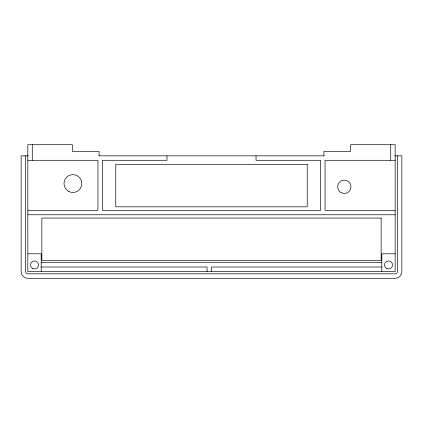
<?xml version="1.0" encoding="UTF-8"?>
<svg xmlns="http://www.w3.org/2000/svg" width="423" height="423" viewBox="0 0 423 423"><rect width="100%" height="100%" fill="white"/><g stroke="black" fill="none" stroke-linecap="round" stroke-linejoin="round"><path stroke-width="0.63" d="M28.246 155.844L21.15 155.844L21.15 271.608A6.678 6.678 0 0 0 27.828 278.292L395.172 278.292A6.678 6.678 0 0 0 401.85 271.608L401.85 155.844L394.754 155.844M98.903 155.844L324.097 155.844M27.828 160.296L97.956 160.296L97.956 210.316L27.828 210.316M395.172 160.296L325.044 160.296L325.044 210.316L395.172 210.316M27.828 214.768L395.172 214.768M27.828 253.8L41.184 253.8L41.184 271.608M395.172 253.8L381.816 253.8L381.816 271.608M41.184 262.561L381.816 262.561M41.184 267.013L207.048 267.013L207.048 271.608M381.816 267.013L211.5 267.013L211.5 271.608M397.398 155.844L397.398 271.608A2.226 2.226 0 0 1 395.172 273.834L27.828 273.834A2.226 2.226 0 0 1 25.602 271.608L25.602 155.844M390.72 144.708L390.72 160.296M323.928 155.844L323.928 151.392L350.646 151.392L350.646 144.708L395.172 144.708L395.151 271.598L27.839 271.592L27.828 144.708L72.354 144.708L72.354 151.392L99.072 151.392L99.072 155.844M256.026 155.844L256.026 160.296L320.592 160.296L320.592 210.316L102.408 210.316L102.408 160.296L166.974 160.296L166.974 155.844M32.28 144.708L32.28 160.296M307.23 164.304L115.77 164.304L115.77 206.826L307.23 206.826L307.23 164.304M381.144 218.067L41.856 218.067L41.856 260.478L381.144 260.478L381.144 218.067M340.98 192.571A6.678 6.678 0 0 0 351 186.786A6.678 6.678 0 0 0 340.98 181.002A6.678 6.678 0 0 0 340.98 192.571M68.457 191.27A8.904 8.904 0 0 0 81.819 183.561A8.904 8.904 0 0 0 68.457 175.846A8.904 8.904 0 0 0 68.457 191.27M386.49 268.404A4.008 4.008 0 0 0 392.502 264.93A4.008 4.008 0 0 0 386.49 261.462A4.008 4.008 0 0 0 386.49 268.404M32.502 268.404A4.008 4.008 0 0 0 38.514 264.93A4.008 4.008 0 0 0 32.502 261.462A4.008 4.008 0 0 0 32.502 268.404"/></g></svg>
